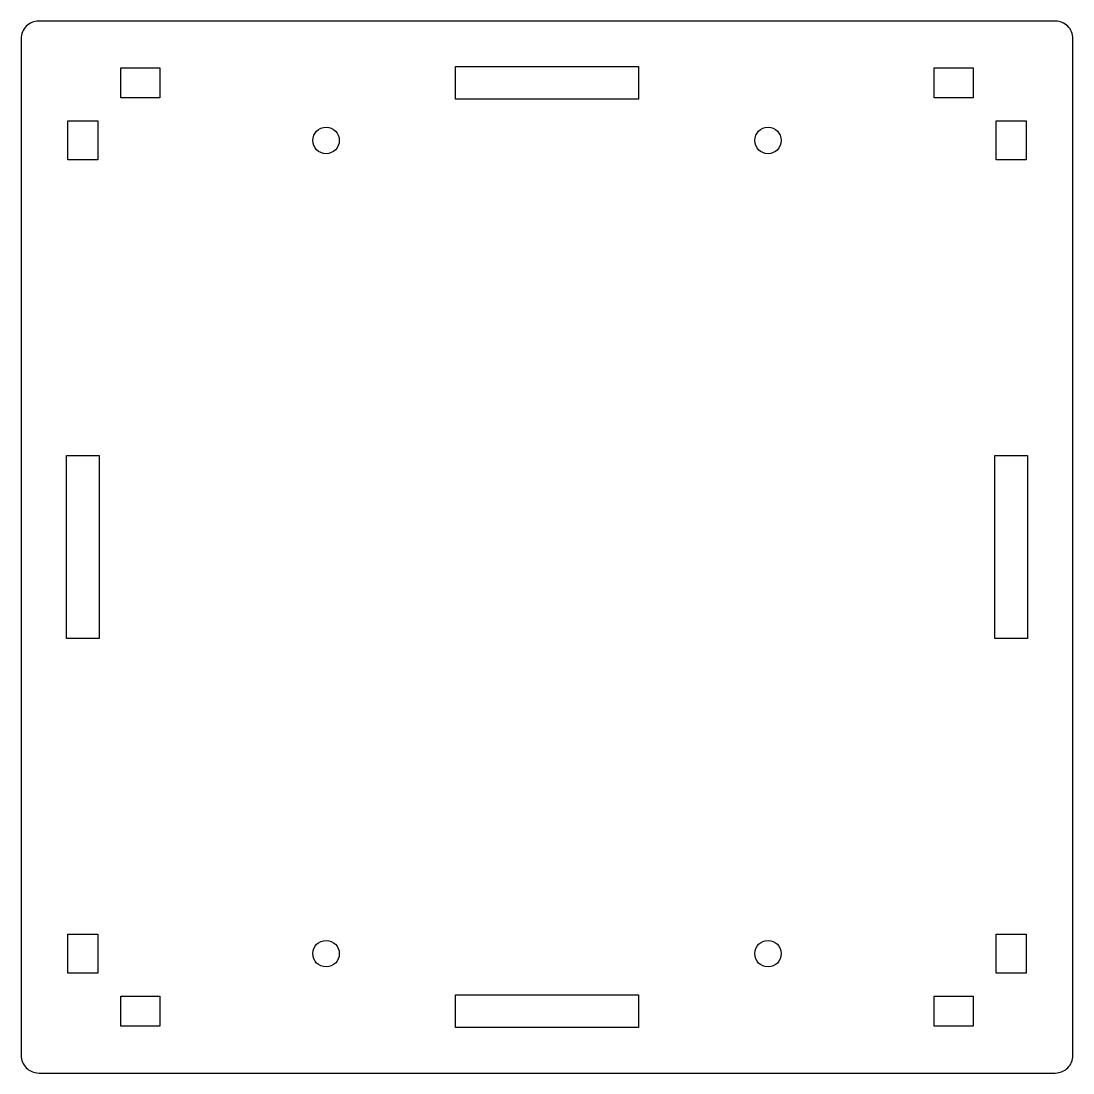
# Model space of a CAD drawing. Extents: x 2963 to 3082, y 1618 to 1737.
import ezdxf

# ---------------------------------------------------------------- set-up
doc = ezdxf.new("R2010")
doc.units = 0
doc.layers.get('0').update_dxf_attribs({"linetype": 'CONTINUOUS'})

msp = doc.modelspace()

# ---------------------------------------------------------------- linework, layer by layer
for points in [[(3082.45, 1734.72, 0.414214), (3080.45, 1736.72), (2965.45, 1736.72, 0.414214), (2963.45, 1734.72), (2963.45, 1619.72, 0.414214), (2965.45, 1617.72), (3080.45, 1617.72, 0.414214), (3082.45, 1619.72)], [(2996.45, 1723.22, -1), (2999.45, 1723.22, -1)], [(3046.45, 1723.22, -1), (3049.45, 1723.22, -1)], [(2999.45, 1631.22, -1), (2996.45, 1631.22, -1)], [(3049.45, 1631.22, -1), (3046.45, 1631.22, -1)]]:
    msp.add_lwpolyline(points, format="xyb", close=True)
for points in [[(3033.3, 1727.87), (3012.6, 1727.87), (3012.6, 1731.57), (3033.3, 1731.57)], [(2979.15, 1728.02), (2974.75, 1728.02), (2974.75, 1731.42), (2979.15, 1731.42)], [(3066.75, 1728.02), (3066.75, 1731.42), (3071.15, 1731.42), (3071.15, 1728.02)], [(2972.15, 1721.02), (2968.75, 1721.02), (2968.75, 1725.42), (2972.15, 1725.42)], [(3073.75, 1721.02), (3073.75, 1725.42), (3077.15, 1725.42), (3077.15, 1721.02)], [(2972.3, 1666.87), (2968.6, 1666.87), (2968.6, 1687.57), (2972.3, 1687.57)], [(3073.6, 1666.87), (3073.6, 1687.57), (3077.3, 1687.57), (3077.3, 1666.87)], [(2972.15, 1633.42), (2972.15, 1629.02), (2968.75, 1629.02), (2968.75, 1633.42)], [(3073.75, 1633.42), (3077.15, 1633.42), (3077.15, 1629.02), (3073.75, 1629.02)], [(2979.15, 1626.42), (2979.15, 1623.02), (2974.75, 1623.02), (2974.75, 1626.42)], [(3033.3, 1626.57), (3033.3, 1622.87), (3012.6, 1622.87), (3012.6, 1626.57)], [(3066.75, 1626.42), (3071.15, 1626.42), (3071.15, 1623.02), (3066.75, 1623.02)]]:
    msp.add_lwpolyline(points, close=True)

doc.saveas('drawing.dxf')
